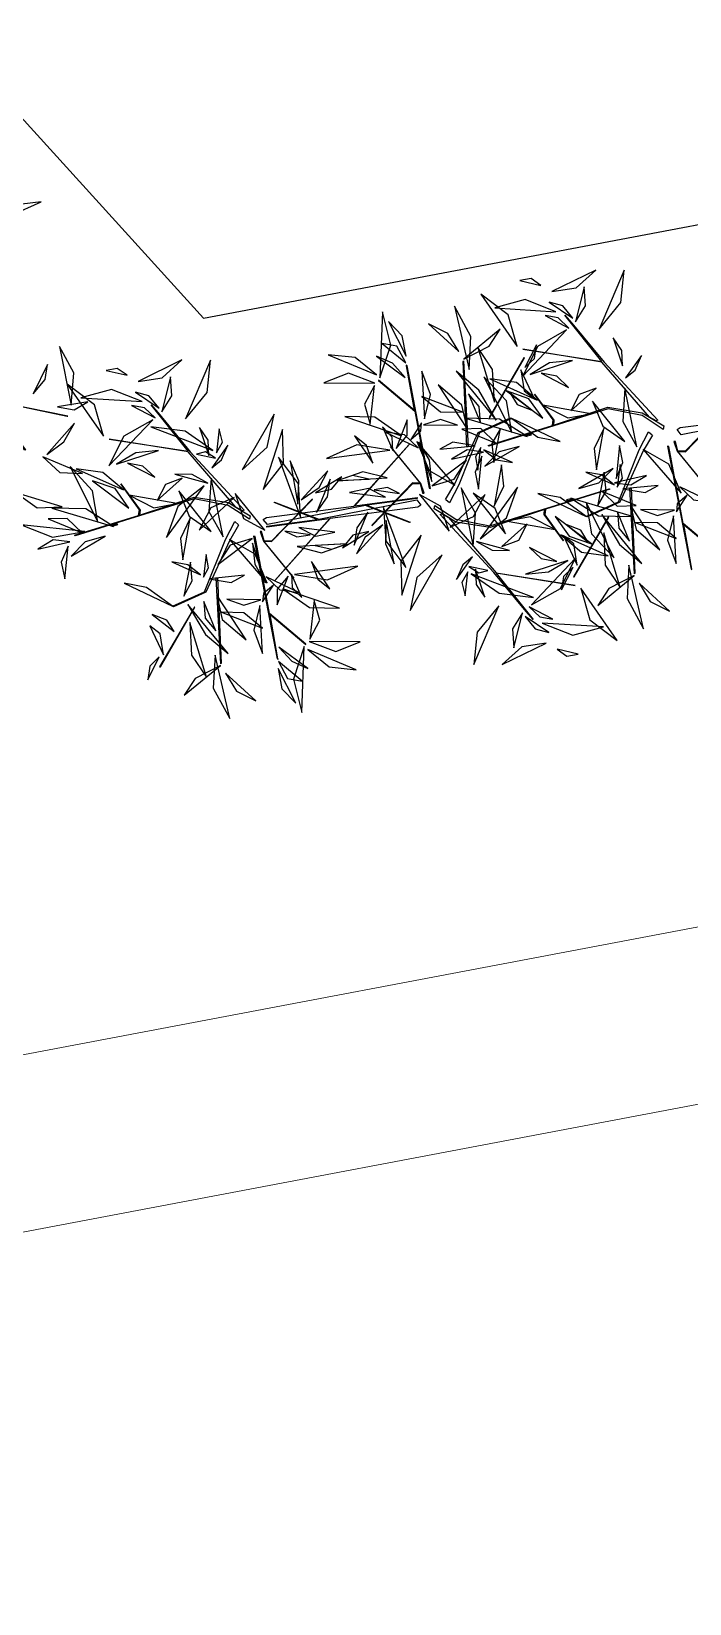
# Model space of a CAD drawing. Header units: centimetres. Extents: x 197412 to 267601, y -375791 to -305433.
# Drawn here: x 214582 to 216574, y -375791 to -371034 of the extents above; entities that cross this region are included whole.
import ezdxf

# ---------------------------------------------------------------- set-up
doc = ezdxf.new("R2010")
doc.units = ezdxf.units.CM
doc.layers.add('3-BAT C-Niveau 0', color=250, linetype='Continuous')
doc.layers.add('prlm-ZCARTOUCHE', color=7, linetype='Continuous', lineweight=13)

# ---------------------------------------------------------------- blocks, each defined once
blk = doc.blocks.new('Groupe-227-1')
at = {"linetype": 'Continuous', "flags": 128}
for points in [[(13405.21, -50023.28), (13398.84, -50019.11), (13388.55, -50017.11), (13352.45, -50028.33), (13352.25, -50028.16), (13371.7, -50022.12), (13371.98, -50020.41), (13366.29, -50012.6), (13372.14, -50020.5), (13371.99, -50022.01), (13388.51, -50016.57), (13398.91, -50018.24), (13401.13, -50019.63), (13386.69, -50002.93), (13362.75, -49999.04), (13386.69, -50002.73), (13375.49, -49988.71), (13377.6, -49991.13), (13387.33, -50002.94), (13403.61, -50020.54), (13403.1, -50020.74), (13401.13, -50019.63), (13405.43, -50022.22)], [(13352.59, -50019.72), (13352.78, -50019.73), (13363.3, -50001.64), (13363.04, -50001.67)], [(13453.69, -50000.56), (13437.15, -50019.26), (13456.05, -50016.74), (13456.03, -50016.98), (13440.8, -50019.04), (13453.87, -50024.17), (13453.71, -50024.26), (13440.37, -50019.1), (13410.7, -50024.93), (13409.43, -50023.32), (13410.41, -50022.77), (13436.86, -50019.37), (13453.5, -50000.74)], [(13344.66, -50002.79), (13344.77, -50002.56), (13346.19, -50028.54), (13345.8, -50028.52)], [(13279.98, -50050.47), (13273.62, -50046.3), (13263.33, -50044.3), (13227.23, -50055.52), (13227.03, -50055.35), (13246.48, -50049.31), (13246.75, -50047.6), (13241.07, -50039.79), (13246.92, -50047.69), (13246.77, -50049.2), (13263.29, -50043.76), (13273.69, -50045.43), (13275.91, -50046.82), (13261.47, -50030.12), (13237.53, -50026.23), (13261.46, -50029.92), (13250.27, -50015.9), (13252.38, -50018.32), (13262.1, -50030.13), (13278.39, -50047.73), (13277.88, -50047.93), (13275.91, -50046.82), (13280.21, -50049.41)], [(13408.45, -50026.98), (13409.46, -50029.93), (13418.62, -50041.1), (13418.59, -50040.92), (13409.63, -50029.97), (13411.95, -50030.07), (13424.22, -50017.41), (13424.27, -50017.15), (13411.87, -50029.89), (13409.69, -50029.83), (13408.93, -50026.97)], [(13328.47, -50027.75), (13311.93, -50046.45), (13330.82, -50043.93), (13330.81, -50044.17), (13315.58, -50046.23), (13328.65, -50051.36), (13328.49, -50051.45), (13315.15, -50046.29), (13285.48, -50052.12), (13284.21, -50050.51), (13285.18, -50049.96), (13311.64, -50046.56), (13328.28, -50027.93)], [(13332.9, -50042.6), (13331.89, -50039.64), (13322.73, -50028.48), (13322.76, -50028.65), (13331.72, -50039.61), (13329.4, -50039.5), (13317.13, -50052.16), (13317.08, -50052.43), (13329.48, -50039.68), (13331.66, -50039.74), (13332.42, -50042.61)], [(13283.23, -50054.17), (13284.23, -50057.12), (13293.4, -50068.29), (13293.36, -50068.11), (13284.41, -50057.16), (13286.72, -50057.26), (13299, -50044.6), (13299.05, -50044.34), (13286.65, -50057.08), (13284.47, -50057.02), (13283.7, -50054.16)], [(13336.14, -50046.3), (13342.51, -50050.46), (13352.8, -50052.46), (13388.9, -50041.24), (13389.1, -50041.41), (13369.65, -50047.46), (13369.37, -50049.16), (13375.06, -50056.98), (13369.21, -50049.07), (13369.36, -50047.57), (13352.84, -50053), (13342.44, -50051.33), (13340.22, -50049.95), (13354.66, -50066.65), (13378.6, -50070.53), (13354.66, -50066.84), (13365.86, -50080.86), (13363.75, -50078.44), (13354.02, -50066.64), (13337.74, -50049.03), (13338.25, -50048.84), (13340.22, -50049.95), (13335.92, -50047.36)], [(13396.69, -50066.79), (13396.58, -50067.01), (13395.16, -50041.03), (13395.55, -50041.05)], [(13287.66, -50069.01), (13304.2, -50050.32), (13285.3, -50052.83), (13285.32, -50052.59), (13300.55, -50050.53), (13287.48, -50045.41), (13287.64, -50045.32), (13300.98, -50050.47), (13330.65, -50044.64), (13331.92, -50046.25), (13330.94, -50046.8), (13304.49, -50050.21), (13287.85, -50068.84)], [(13388.76, -50049.85), (13388.57, -50049.85), (13378.05, -50067.94), (13378.31, -50067.9)], [(13271.47, -50093.98), (13271.35, -50094.2), (13269.94, -50068.22), (13270.32, -50068.24)], [(13263.53, -50077.04), (13263.35, -50077.04), (13252.82, -50095.13), (13253.09, -50095.09)]]:
    blk.add_lwpolyline(points, close=True, dxfattribs=at)
for points in [[(13327.48, -50004.02), (13329.84, -50017.5), (13319.02, -50008.37), (13319.07, -50008.51), (13330.05, -50017.81), (13334.4, -50041.07), (13334.85, -50041.2), (13327.7, -50004.03), (13327.46, -50003.91), (13327.48, -50003.98)], [(13339.39, -50044.54), (13342.13, -50039.75), (13349.28, -50024.27), (13359.07, -50019.8), (13359.42, -50019.97), (13349.67, -50024.33), (13343.37, -50040.11), (13340.56, -50045.55), (13339.44, -50044.64)], [(13401.96, -50025.04), (13399.22, -50029.83), (13392.07, -50045.31), (13382.28, -50049.78), (13381.93, -50049.61), (13391.68, -50045.24), (13397.98, -50029.46), (13400.79, -50024.02), (13401.91, -50024.94)], [(13413.87, -50065.56), (13411.51, -50052.08), (13422.33, -50061.2), (13422.28, -50061.06), (13411.3, -50051.77), (13406.95, -50028.5), (13406.5, -50028.38), (13413.65, -50065.55), (13413.89, -50065.66), (13413.87, -50065.59)], [(13276.74, -50052.23), (13274, -50057.02), (13266.85, -50072.5), (13257.06, -50076.97), (13256.71, -50076.8), (13266.45, -50072.43), (13272.76, -50056.65), (13275.56, -50051.21), (13276.69, -50052.13)], [(13288.65, -50092.75), (13286.29, -50079.27), (13297.11, -50088.39), (13297.06, -50088.25), (13286.08, -50078.96), (13281.73, -50055.69), (13281.28, -50055.57), (13288.43, -50092.74), (13288.67, -50092.85), (13288.65, -50092.78)]]:
    blk.add_lwpolyline(points, dxfattribs=at)
at = {"linetype": 'Continuous'}
for points in [[(13368.19, -49979.75, -211.21), (13365.23, -49977.68, -209.03), (13361.85, -49978.26, -206.71), (13361.85, -49978.26, -206.71), (13368.19, -49979.75, -211.21)], [(13368.19, -49979.75, -211.21), (13365.23, -49977.68, -209.03), (13361.85, -49978.26, -206.71), (13361.85, -49978.26, -206.71), (13368.19, -49979.75, -211.21)], [(13371.58, -49981.58, -212.86), (13378.85, -49980.51, -209.91), (13384.81, -49975.1, -208.14), (13384.81, -49975.1, -208.14), (13371.58, -49981.58, -212.86)], [(13371.58, -49981.58, -212.86), (13378.85, -49980.51, -209.91), (13384.81, -49975.1, -208.14), (13384.81, -49975.1, -208.14), (13371.58, -49981.58, -212.86)], [(13385.83, -49992.93, -223.66), (13392.39, -49984.91, -222.36), (13393.46, -49975.17, -219.58), (13393.46, -49975.17, -219.58), (13385.83, -49992.93, -223.66)], [(13361.07, -49998.2, -215.07), (13358.34, -49988.68, -213.8), (13350.07, -49982.43, -214.42), (13350.07, -49982.43, -214.42), (13361.07, -49998.2, -215.07)], [(13378.7, -49990.77, -232.48), (13381.76, -49985.96, -232.45), (13381.29, -49980.19, -231.83), (13381.29, -49980.19, -231.83), (13378.7, -49990.77, -232.48)], [(13346.49, -50005.15, -223.19), (13347.05, -49995.15, -225.59), (13342.03, -49985.98, -225.79), (13342.03, -49985.98, -225.79), (13346.49, -50005.15, -223.19)], [(13346.49, -50005.15, -223.19), (13347.05, -49995.15, -225.59), (13342.03, -49985.98, -225.79), (13342.03, -49985.98, -225.79), (13346.49, -50005.15, -223.19)], [(13372.75, -49987.68, -228.35), (13363.45, -49984, -229.1), (13354.23, -49986.53, -232.12), (13354.23, -49986.53, -232.12), (13372.75, -49987.68, -228.35)], [(13377.88, -49989.67, -232.75), (13374.82, -49985.93, -233.5), (13370.77, -49984.83, -235.42), (13370.77, -49984.83, -235.42), (13377.88, -49989.67, -232.75)], [(13319.51, -50007.73, -186.41), (13322.82, -49997.86, -187.61), (13320.25, -49987.76, -186.97), (13320.25, -49987.76, -186.97), (13319.51, -50007.73, -186.41)], [(13327.42, -50001.12, -174.84), (13326.28, -49995, -175.45), (13322.11, -49990.68, -176.76), (13322.11, -49990.68, -176.76), (13327.42, -50001.12, -174.84)], [(13343.38, -49999.72, -215.73), (13340.03, -49994.24, -216.78), (13334.2, -49991.31, -215.22), (13334.2, -49991.31, -215.22), (13343.38, -49999.72, -215.73)], [(13343.38, -49999.72, -215.73), (13340.03, -49994.24, -216.78), (13334.2, -49991.31, -215.22), (13334.2, -49991.31, -215.22), (13343.38, -49999.72, -215.73)], [(13376.67, -49992.63, -229.3), (13373.48, -49989.54, -228.25), (13369.54, -49988.85, -226.49), (13369.54, -49988.85, -226.49), (13376.67, -49992.63, -229.3)], [(13344.86, -50002.06, -214.21), (13352.53, -49998.1, -211.43), (13355.92, -49993.02, -206.15), (13355.92, -49993.02, -206.15), (13344.86, -50002.06, -214.21)], [(13375.95, -49993.17, -228.97), (13367.23, -49998.17, -227.8), (13362.71, -50007.18, -227.09), (13362.71, -50007.18, -227.09), (13375.95, -49993.17, -228.97)], [(13392.94, -50004.03, -172.05), (13392.72, -49999.4, -171.7), (13390.11, -49995.56, -172.02), (13390.11, -49995.56, -172.02), (13392.94, -50004.03, -172.05)], [(13392.94, -50004.03, -172.05), (13392.72, -49999.4, -171.7), (13390.11, -49995.56, -172.02), (13390.11, -49995.56, -172.02), (13392.94, -50004.03, -172.05)], [(13318.42, -50006.83, -186.4), (13312.04, -50001.58, -186.75), (13303.83, -50000.74, -187), (13303.83, -50000.74, -187), (13318.42, -50006.83, -186.4)], [(13327.18, -50007.6, -186.97), (13323.33, -50003.3, -187.38), (13318.44, -50001.13, -185.5), (13318.44, -50001.13, -185.5), (13327.18, -50007.6, -186.97)], [(13327.3, -50003.19, -174.58), (13324.65, -49998.1, -172.2), (13320.15, -49997.29, -168.43), (13320.15, -49997.29, -168.43), (13327.3, -50003.19, -174.58)], [(13354.13, -50015.01, -221.24), (13353.62, -50005.2, -218.96), (13349.12, -49998.48, -214.31), (13349.12, -49998.48, -214.31), (13354.13, -50015.01, -221.24)], [(13363.4, -50004.61, -211.6), (13366.29, -50001.8, -211.07), (13366.87, -49997.7, -211.1), (13366.87, -49997.7, -211.1), (13363.4, -50004.61, -211.6)], [(13393.83, -50007.73, -171.59), (13396.73, -50005.34, -169.03), (13398.69, -50000.89, -167.96), (13398.69, -50000.89, -167.96), (13393.83, -50007.73, -171.59)], [(13242.96, -50006.94, -211.21), (13240.01, -50004.87, -209.03), (13236.63, -50005.45, -206.71), (13236.63, -50005.45, -206.71), (13242.96, -50006.94, -211.21)], [(13242.96, -50006.94, -211.21), (13240.01, -50004.87, -209.03), (13236.63, -50005.45, -206.71), (13236.63, -50005.45, -206.71), (13242.96, -50006.94, -211.21)], [(13246.36, -50008.77, -212.86), (13253.63, -50007.7, -209.91), (13259.59, -50002.29, -208.14), (13259.59, -50002.29, -208.14), (13246.36, -50008.77, -212.86)], [(13246.36, -50008.77, -212.86), (13253.63, -50007.7, -209.91), (13259.59, -50002.29, -208.14), (13259.59, -50002.29, -208.14), (13246.36, -50008.77, -212.86)], [(13260.61, -50020.12, -223.66), (13267.17, -50012.1, -222.36), (13268.23, -50002.36, -219.58), (13268.23, -50002.36, -219.58), (13260.61, -50020.12, -223.66)], [(13318.01, -50009.28, -182.25), (13309.94, -50006.31, -178.08), (13302.56, -50009.22, -173.29), (13302.56, -50009.22, -173.29), (13318.01, -50009.28, -182.25)], [(13333, -50020.14, -200.41), (13334.78, -50012.75, -200.32), (13332.15, -50005.68, -200.54), (13332.15, -50005.68, -200.54), (13333, -50020.14, -200.41)], [(13354.72, -50020.53, -210.1), (13349.39, -50011.44, -209.96), (13342.59, -50005.66, -205.95), (13342.59, -50005.66, -205.95), (13354.72, -50020.53, -210.1)], [(13362.16, -50005.25, -202.5), (13363.19, -50011.64, -200.11), (13366.24, -50014.07, -195.35), (13366.24, -50014.07, -195.35), (13362.16, -50005.25, -202.5)], [(13377.74, -50002.45, -196.26), (13370.87, -50003.17, -195.05), (13365.02, -50006.65, -196.39), (13365.02, -50006.65, -196.39), (13377.74, -50002.45, -196.26)], [(13376.62, -50010.58, -195.33), (13373.01, -50007.2, -195.1), (13368.29, -50006.32, -194.26), (13368.29, -50006.32, -194.26), (13376.62, -50010.58, -195.33)], [(13235.85, -50025.39, -215.07), (13233.12, -50015.87, -213.8), (13224.85, -50009.62, -214.42), (13224.85, -50009.62, -214.42), (13235.85, -50025.39, -215.07)], [(13253.47, -50017.96, -232.48), (13256.54, -50013.15, -232.45), (13256.07, -50007.38, -231.83), (13256.07, -50007.38, -231.83), (13253.47, -50017.96, -232.48)], [(13317.85, -50009.98, -181.99), (13314.85, -50015.71, -181.12), (13316.58, -50021.71, -179.03), (13316.58, -50021.71, -179.03), (13317.85, -50009.98, -181.99)], [(13345.99, -50023.32, -233.25), (13344.32, -50015.95, -238.65), (13337.1, -50009.83, -241.93), (13337.1, -50009.83, -241.93), (13345.99, -50023.32, -233.25)], [(13359.39, -50024.19, -194.97), (13357.77, -50014.69, -192.57), (13350.97, -50007.38, -191.31), (13350.97, -50007.38, -191.31), (13359.39, -50024.19, -194.97)], [(13367.08, -50014.41, -201.48), (13360.82, -50009.11, -202.35), (13352.78, -50008.04, -201.76), (13352.78, -50008.04, -201.76), (13367.08, -50014.41, -201.48)], [(13384.91, -50010.82, -184.69), (13379.85, -50012.74, -183.17), (13377.29, -50017.66, -181.63), (13377.29, -50017.66, -181.63), (13384.91, -50010.82, -184.69)], [(13393.64, -50010.86, -176.08), (13392.97, -50020.94, -174.79), (13397.23, -50028.58, -170.69), (13397.23, -50028.58, -170.69), (13393.64, -50010.86, -176.08)], [(13247.53, -50014.87, -228.35), (13238.23, -50011.19, -229.1), (13229.01, -50013.72, -232.12), (13229.01, -50013.72, -232.12), (13247.53, -50014.87, -228.35)], [(13252.66, -50016.86, -232.75), (13249.6, -50013.12, -233.5), (13245.54, -50012.02, -235.42), (13245.54, -50012.02, -235.42), (13252.66, -50016.86, -232.75)], [(13332.16, -50013.32, -189.87), (13337.82, -50018.01, -186.93), (13344.59, -50018.13, -183.27), (13344.59, -50018.13, -183.27), (13332.16, -50013.32, -189.87)], [(13349.92, -50021.36, -207.72), (13349.54, -50016.4, -206.62), (13346.34, -50012.5, -205.86), (13346.34, -50012.5, -205.86), (13349.92, -50021.36, -207.72)], [(13368.77, -50019.93, -207.16), (13364.59, -50014.01, -205.48), (13357.77, -50011.66, -203.83), (13357.77, -50011.66, -203.83), (13368.77, -50019.93, -207.16)], [(13368.77, -50019.93, -207.16), (13364.59, -50014.01, -205.48), (13357.77, -50011.66, -203.83), (13357.77, -50011.66, -203.83), (13368.77, -50019.93, -207.16)], [(13358.93, -50012.29, -218.46), (13361.08, -50015.75, -216.39), (13365.52, -50017.48, -215.43), (13365.52, -50017.48, -215.43), (13358.93, -50012.29, -218.46)], [(13383.81, -50014.72, -205.3), (13386.96, -50022.36, -204.92), (13393.67, -50026.96, -203.9), (13393.67, -50026.96, -203.9), (13383.81, -50014.72, -205.3)], [(13250.73, -50020.36, -228.97), (13242.01, -50025.36, -227.8), (13237.49, -50034.37, -227.09), (13237.49, -50034.37, -227.09), (13250.73, -50020.36, -228.97)], [(13251.45, -50019.82, -229.3), (13248.26, -50016.73, -228.25), (13244.32, -50016.04, -226.49), (13244.32, -50016.04, -226.49), (13251.45, -50019.82, -229.3)], [(13277.82, -50035.57, -220.09), (13285.41, -50028.7, -220.53), (13287.52, -50018.69, -219.34), (13287.52, -50018.69, -219.34), (13277.82, -50035.57, -220.09)], [(13326.02, -50025.2, -207.25), (13317.96, -50019.58, -205.29), (13308.89, -50019.41, -201.98), (13308.89, -50019.41, -201.98), (13326.02, -50025.2, -207.25)], [(13324.43, -50029.05, -215.21), (13327.7, -50025.1, -213.09), (13327.7, -50020.37, -210.46), (13327.7, -50020.37, -210.46), (13324.43, -50029.05, -215.21)], [(13342.99, -50022.06, -229.03), (13337.79, -50020.27, -227.48), (13332.65, -50021.88, -225.66), (13332.65, -50021.88, -225.66), (13342.99, -50022.06, -229.03)], [(13364.11, -50025.44, -206.43), (13355.7, -50020.17, -204.4), (13345.45, -50019.9, -204.36), (13345.45, -50019.9, -204.36), (13364.11, -50025.44, -206.43)], [(13364.11, -50025.44, -206.43), (13355.7, -50020.17, -204.4), (13345.45, -50019.9, -204.36), (13345.45, -50019.9, -204.36), (13364.11, -50025.44, -206.43)], [(13359.42, -50019.97, -197.23), (13367.29, -50025.64, -194.28), (13374.03, -50026.91, -188.42), (13374.03, -50026.91, -188.42), (13359.42, -50019.97, -197.23)], [(13368.83, -50015.98, -188.89), (13376.33, -50019.84, -185.79), (13383.29, -50018.54, -181.22), (13383.29, -50018.54, -181.22), (13368.83, -50015.98, -188.89)], [(13268.97, -50029.73, -212.64), (13260.51, -50023.88, -211.07), (13250.18, -50022.57, -212.06), (13250.18, -50022.57, -212.06), (13268.97, -50029.73, -212.64)], [(13268.97, -50029.73, -212.64), (13260.51, -50023.88, -211.07), (13250.18, -50022.57, -212.06), (13250.18, -50022.57, -212.06), (13268.97, -50029.73, -212.64)], [(13267.72, -50031.22, -172.05), (13267.5, -50026.59, -171.7), (13264.88, -50022.75, -172.02), (13264.88, -50022.75, -172.02), (13267.72, -50031.22, -172.05)], [(13267.72, -50031.22, -172.05), (13267.5, -50026.59, -171.7), (13264.88, -50022.75, -172.02), (13264.88, -50022.75, -172.02), (13267.72, -50031.22, -172.05)], [(13270.03, -50030.38, -213.12), (13271.87, -50027.14, -210.71), (13270.83, -50023.09, -208.62), (13270.83, -50023.09, -208.62), (13270.03, -50030.38, -213.12)], [(13270.03, -50030.38, -213.12), (13271.87, -50027.14, -210.71), (13270.83, -50023.09, -208.62), (13270.83, -50023.09, -208.62), (13270.03, -50030.38, -213.12)], [(13284.12, -50041.51, -220.85), (13290.27, -50033.58, -221.31), (13289.99, -50023.33, -222.56), (13289.99, -50023.33, -222.56), (13284.12, -50041.51, -220.85)], [(13317.34, -50033.48, -210.84), (13315.39, -50028.14, -209.98), (13311.84, -50025.26, -207.2), (13311.84, -50025.26, -207.2), (13317.34, -50033.48, -210.84)], [(13323.44, -50029.7, -179.83), (13323.19, -50025.65, -178.67), (13320.23, -50022.56, -177.99), (13320.23, -50022.56, -177.99), (13323.44, -50029.7, -179.83)], [(13331.04, -50028.86, -207.06), (13326.92, -50024.98, -208.24), (13321.22, -50024.12, -209.24), (13321.22, -50024.12, -209.24), (13331.04, -50028.86, -207.06)], [(13328.84, -50026.37, -177.75), (13331.87, -50023.78, -175.38), (13332.13, -50021.3, -172.12), (13332.13, -50021.3, -172.12), (13328.84, -50026.37, -177.75)], [(13354.56, -50027.44, -194.21), (13350.03, -50023.07, -192.81), (13344.28, -50023.21, -190.06), (13344.28, -50023.21, -190.06), (13354.56, -50027.44, -194.21)], [(13354.56, -50027.44, -194.21), (13350.03, -50023.07, -192.81), (13344.28, -50023.21, -190.06), (13344.28, -50023.21, -190.06), (13354.56, -50027.44, -194.21)], [(13355.97, -50023.05, -199.77), (13353.41, -50027.61, -197.57), (13353.99, -50033.32, -196.35), (13353.99, -50033.32, -196.35), (13355.97, -50023.05, -199.77)], [(13365.35, -50024.93, -203.84), (13365.25, -50024.7, -203.87), (13363.57, -50025.15, -202.04), (13363.67, -50025.37, -202.02), (13365.35, -50024.93, -203.84)], [(13387.25, -50023, -185.42), (13384.39, -50029.1, -185.31), (13385.03, -50035.57, -184.01), (13385.03, -50035.57, -184.01), (13387.25, -50023, -185.42)], [(13252.51, -50029.64, -196.26), (13245.65, -50030.36, -195.05), (13239.79, -50033.84, -196.39), (13239.79, -50033.84, -196.39), (13252.51, -50029.64, -196.26)], [(13269.69, -50032.04, -212.09), (13266.69, -50030.11, -209.87), (13264.01, -50030.75, -207.1), (13264.01, -50030.75, -207.1), (13269.69, -50032.04, -212.09)], [(13269.69, -50032.04, -212.09), (13266.69, -50030.11, -209.87), (13264.01, -50030.75, -207.1), (13264.01, -50030.75, -207.1), (13269.69, -50032.04, -212.09)], [(13268.6, -50034.92, -171.59), (13271.51, -50032.53, -169.03), (13273.47, -50028.08, -167.96), (13273.47, -50028.08, -167.96), (13268.6, -50034.92, -171.59)], [(13322.45, -50029.61, -179.52), (13312.47, -50027.95, -178.73), (13303.29, -50032.06, -177.91), (13303.29, -50032.06, -177.91), (13322.45, -50029.61, -179.52)], [(13330.71, -50026.95, -178.9), (13334.42, -50035.72, -176.01), (13342.14, -50040.2, -172.29), (13342.14, -50040.2, -172.29), (13330.71, -50026.95, -178.9)], [(13330.71, -50026.95, -178.9), (13334.42, -50035.72, -176.01), (13342.14, -50040.2, -172.29), (13342.14, -50040.2, -172.29), (13330.71, -50026.95, -178.9)], [(13335.23, -50039.07, -200.44), (13334.52, -50032.65, -199.26), (13331.28, -50027.04, -200.49), (13331.28, -50027.04, -200.49), (13335.23, -50039.07, -200.44)], [(13348.34, -50028.28, -198.87), (13341.61, -50027.18, -195.41), (13337.6, -50029.32, -190.33), (13337.6, -50029.32, -190.33), (13348.34, -50028.28, -198.87)], [(13350.86, -50030.15, -183.73), (13345.86, -50029.51, -181.29), (13341.18, -50032.33, -179.52), (13341.18, -50032.33, -179.52), (13350.86, -50030.15, -183.73)], [(13350.05, -50028.75, -202.35), (13348.47, -50031.57, -200.21), (13349.18, -50035.61, -199.09), (13349.18, -50035.61, -199.09), (13350.05, -50028.75, -202.35)], [(13350.96, -50029.45, -202.12), (13354.79, -50032.49, -201.54), (13359.58, -50033.35, -202.14), (13359.58, -50033.35, -202.14), (13350.96, -50029.45, -202.12)], [(13361.6, -50028.43, -199.98), (13355.56, -50030.09, -200.36), (13351.25, -50034.47, -199.46), (13351.25, -50034.47, -199.46), (13361.6, -50028.43, -199.98)], [(13390.98, -50038.18, -183.47), (13393.06, -50033.34, -183.7), (13392.04, -50028.22, -184.07), (13392.04, -50028.22, -184.07), (13390.98, -50038.18, -183.47)], [(13390.98, -50038.18, -183.47), (13393.06, -50033.34, -183.7), (13392.04, -50028.22, -184.07), (13392.04, -50028.22, -184.07), (13390.98, -50038.18, -183.47)], [(13410.64, -50042.63, -178.9), (13406.93, -50033.86, -176.01), (13399.21, -50029.38, -172.29), (13399.21, -50029.38, -172.29), (13410.64, -50042.63, -178.9)], [(13410.64, -50042.63, -178.9), (13406.93, -50033.86, -176.01), (13399.21, -50029.38, -172.29), (13399.21, -50029.38, -172.29), (13410.64, -50042.63, -178.9)], [(13234.17, -50051.38, -194.97), (13232.55, -50041.88, -192.57), (13225.75, -50034.57, -191.31), (13225.75, -50034.57, -191.31), (13234.17, -50051.38, -194.97)], [(13251.39, -50037.77, -195.33), (13247.79, -50034.39, -195.1), (13243.06, -50033.51, -194.26), (13243.06, -50033.51, -194.26), (13251.39, -50037.77, -195.33)], [(13295.49, -50049.86, -225.36), (13294.86, -50039.74, -224.7), (13288.78, -50031.7, -224), (13288.78, -50031.7, -224), (13295.49, -50049.86, -225.36)], [(13294.7, -50045.87, -183.78), (13294.99, -50038.83, -183.14), (13292.34, -50032.78, -184.94), (13292.34, -50032.78, -184.94), (13294.7, -50045.87, -183.78)], [(13335.3, -50040.42, -200.73), (13342, -50038.4, -197.34), (13345.7, -50032.62, -193.77), (13345.7, -50032.62, -193.77), (13335.3, -50040.42, -200.73)], [(13335.3, -50040.42, -200.73), (13342, -50038.4, -197.34), (13345.7, -50032.62, -193.77), (13345.7, -50032.62, -193.77), (13335.3, -50040.42, -200.73)], [(13350.37, -50031.4, -183.47), (13348.29, -50036.24, -183.7), (13349.31, -50041.36, -184.07), (13349.31, -50041.36, -184.07), (13350.37, -50031.4, -183.47)], [(13350.37, -50031.4, -183.47), (13348.29, -50036.24, -183.7), (13349.31, -50041.36, -184.07), (13349.31, -50041.36, -184.07), (13350.37, -50031.4, -183.47)], [(13354.1, -50046.57, -185.42), (13356.96, -50040.47, -185.31), (13356.32, -50034, -184.01), (13356.32, -50034, -184.01), (13354.1, -50046.57, -185.42)], [(13391.3, -50040.82, -202.35), (13392.88, -50038.01, -200.21), (13392.17, -50033.96, -199.09), (13392.17, -50033.96, -199.09), (13391.3, -50040.82, -202.35)], [(13241.86, -50041.6, -201.48), (13235.6, -50036.3, -202.35), (13227.56, -50035.23, -201.76), (13227.56, -50035.23, -201.76), (13241.86, -50041.6, -201.48)], [(13243.54, -50047.12, -207.16), (13239.37, -50041.2, -205.48), (13232.55, -50038.85, -203.83), (13232.55, -50038.85, -203.83), (13243.54, -50047.12, -207.16)], [(13243.54, -50047.12, -207.16), (13239.37, -50041.2, -205.48), (13232.55, -50038.85, -203.83), (13232.55, -50038.85, -203.83), (13243.54, -50047.12, -207.16)], [(13259.69, -50038.01, -184.69), (13254.63, -50039.93, -183.17), (13252.06, -50044.85, -181.63), (13252.06, -50044.85, -181.63), (13259.69, -50038.01, -184.69)], [(13267.39, -50039.57, -204.62), (13262.7, -50036.94, -205.07), (13257.39, -50036.87, -204.23), (13257.39, -50036.87, -204.23), (13267.39, -50039.57, -204.62)], [(13268.42, -50038.05, -176.08), (13267.75, -50048.13, -174.79), (13272.01, -50055.77, -170.69), (13272.01, -50055.77, -170.69), (13268.42, -50038.05, -176.08)], [(13295.71, -50044.6, -176.88), (13301.13, -50040.87, -176.9), (13303.69, -50035.82, -174.04), (13303.69, -50035.82, -174.04), (13295.71, -50044.6, -176.88)], [(13300.02, -50042.52, -161.32), (13304.84, -50041.43, -161.24), (13307.96, -50037.62, -160.95), (13307.96, -50037.62, -160.95), (13300.02, -50042.52, -161.32)], [(13300.27, -50048.44, -228.81), (13303.59, -50043.71, -229.15), (13304.4, -50038.39, -227.32), (13304.4, -50038.39, -227.32), (13300.27, -50048.44, -228.81)], [(13321.67, -50037.99, -247.3), (13314.31, -50036.16, -244.69), (13306.55, -50038.81, -243.35), (13306.55, -50038.81, -243.35), (13321.67, -50037.99, -247.3)], [(13321.67, -50037.99, -247.3), (13314.31, -50036.16, -244.69), (13306.55, -50038.81, -243.35), (13306.55, -50038.81, -243.35), (13321.67, -50037.99, -247.3)], [(13316.27, -50038.37, -223.21), (13311.17, -50037.27, -222.61), (13306.74, -50038.8, -220.88), (13306.74, -50038.8, -220.88), (13316.27, -50038.37, -223.21)], [(13316.27, -50038.37, -223.21), (13311.17, -50037.27, -222.61), (13306.74, -50038.8, -220.88), (13306.74, -50038.8, -220.88), (13316.27, -50038.37, -223.21)], [(13379.75, -50041.15, -199.98), (13385.79, -50039.48, -200.36), (13390.1, -50035.1, -199.46), (13390.1, -50035.1, -199.46), (13379.75, -50041.15, -199.98)], [(13390.39, -50040.12, -202.12), (13386.56, -50037.08, -201.54), (13381.77, -50036.22, -202.14), (13381.77, -50036.22, -202.14), (13390.39, -50040.12, -202.12)], [(13385.38, -50046.53, -199.77), (13387.94, -50041.96, -197.57), (13387.36, -50036.25, -196.35), (13387.36, -50036.25, -196.35), (13385.38, -50046.53, -199.77)], [(13390.49, -50039.43, -183.73), (13395.48, -50040.07, -181.29), (13400.17, -50037.24, -179.52), (13400.17, -50037.24, -179.52), (13390.49, -50039.43, -183.73)], [(13243.61, -50043.17, -188.89), (13251.11, -50047.03, -185.79), (13258.07, -50045.73, -181.22), (13258.07, -50045.73, -181.22), (13243.61, -50043.17, -188.89)], [(13266.29, -50040.37, -204.31), (13258.3, -50046.67, -204.16), (13254.95, -50056, -202.67), (13254.95, -50056, -202.67), (13266.29, -50040.37, -204.31)], [(13258.59, -50041.91, -205.3), (13261.73, -50049.55, -204.92), (13268.45, -50054.15, -203.9), (13268.45, -50054.15, -203.9), (13258.59, -50041.91, -205.3)], [(13275.42, -50043.88, -217.22), (13268.34, -50047.07, -219.34), (13264.81, -50053.78, -221.55), (13264.81, -50053.78, -221.55), (13275.42, -50043.88, -217.22)], [(13275.67, -50042.66, -210.57), (13278.25, -50050.23, -206.9), (13284.63, -50053.82, -202.54), (13284.63, -50053.82, -202.54), (13275.67, -50042.66, -210.57)], [(13321.18, -50043.81, -186.16), (13316.04, -50041.17, -185.75), (13310.31, -50042.38, -185.13), (13310.31, -50042.38, -185.13), (13321.18, -50043.81, -186.16)], [(13325.39, -50042.68, -197.01), (13321.8, -50040.91, -196.39), (13317.73, -50041.61, -196.61), (13317.73, -50041.61, -196.61), (13325.39, -50042.68, -197.01)], [(13340.46, -50054.11, -210.57), (13337.87, -50046.54, -206.9), (13331.5, -50042.95, -202.54), (13331.5, -50042.95, -202.54), (13340.46, -50054.11, -210.57)], [(13340.71, -50052.88, -217.22), (13347.79, -50049.7, -219.34), (13351.32, -50042.98, -221.55), (13351.32, -50042.98, -221.55), (13340.71, -50052.88, -217.22)], [(13347.71, -50058.71, -176.08), (13348.38, -50048.63, -174.79), (13344.12, -50041, -170.69), (13344.12, -50041, -170.69), (13347.71, -50058.71, -176.08)], [(13357.54, -50054.85, -205.3), (13354.39, -50047.21, -204.92), (13347.68, -50042.62, -203.9), (13347.68, -50042.62, -203.9), (13357.54, -50054.85, -205.3)], [(13349.83, -50056.39, -204.31), (13357.82, -50050.1, -204.16), (13361.18, -50040.76, -202.67), (13361.18, -50040.76, -202.67), (13349.83, -50056.39, -204.31)], [(13381.93, -50049.61, -197.23), (13374.06, -50043.94, -194.28), (13367.32, -50042.67, -188.42), (13367.32, -50042.67, -188.42), (13381.93, -50049.61, -197.23)], [(13376, -50044.64, -203.84), (13376.1, -50044.87, -203.87), (13377.78, -50044.42, -202.04), (13377.68, -50044.21, -202.02), (13376, -50044.64, -203.84)], [(13377.24, -50044.13, -206.43), (13385.65, -50049.41, -204.4), (13395.9, -50049.67, -204.36), (13395.9, -50049.67, -204.36), (13377.24, -50044.13, -206.43)], [(13377.24, -50044.13, -206.43), (13385.65, -50049.41, -204.4), (13395.9, -50049.67, -204.36), (13395.9, -50049.67, -204.36), (13377.24, -50044.13, -206.43)], [(13386.79, -50042.13, -194.21), (13391.32, -50046.5, -192.81), (13397.07, -50046.36, -190.06), (13397.07, -50046.36, -190.06), (13386.79, -50042.13, -194.21)], [(13386.79, -50042.13, -194.21), (13391.32, -50046.5, -192.81), (13397.07, -50046.36, -190.06), (13397.07, -50046.36, -190.06), (13386.79, -50042.13, -194.21)], [(13393.01, -50041.29, -198.87), (13399.74, -50042.39, -195.41), (13403.75, -50040.25, -190.33), (13403.75, -50040.25, -190.33), (13393.01, -50041.29, -198.87)], [(13412.51, -50043.21, -177.75), (13409.48, -50045.79, -175.38), (13409.22, -50048.28, -172.12), (13409.22, -50048.28, -172.12), (13412.51, -50043.21, -177.75)], [(13410.31, -50040.71, -207.06), (13414.43, -50044.6, -208.24), (13420.13, -50045.46, -209.24), (13420.13, -50045.46, -209.24), (13410.31, -50040.71, -207.06)], [(13238.88, -50052.63, -206.43), (13230.48, -50047.36, -204.4), (13220.22, -50047.09, -204.36), (13220.22, -50047.09, -204.36), (13238.88, -50052.63, -206.43)], [(13238.88, -50052.63, -206.43), (13230.48, -50047.36, -204.4), (13220.22, -50047.09, -204.36), (13220.22, -50047.09, -204.36), (13238.88, -50052.63, -206.43)], [(13315.86, -50048.32, -228.81), (13312.54, -50053.05, -229.15), (13311.73, -50058.37, -227.32), (13311.73, -50058.37, -227.32), (13315.86, -50048.32, -228.81)], [(13320.63, -50046.91, -225.36), (13321.26, -50057.03, -224.7), (13327.35, -50065.06, -224), (13327.35, -50065.06, -224), (13320.63, -50046.91, -225.36)], [(13381.96, -50045.39, -194.97), (13383.58, -50054.89, -192.57), (13390.38, -50062.19, -191.31), (13390.38, -50062.19, -191.31), (13381.96, -50045.39, -194.97)], [(13386.63, -50049.05, -210.1), (13391.96, -50058.13, -209.96), (13398.76, -50063.91, -205.95), (13398.76, -50063.91, -205.95), (13386.63, -50049.05, -210.1)], [(13391.43, -50048.21, -207.72), (13391.81, -50053.18, -206.62), (13395.01, -50057.08, -205.86), (13395.01, -50057.08, -205.86), (13391.43, -50048.21, -207.72)], [(13395.36, -50046.25, -233.25), (13397.03, -50053.63, -238.65), (13404.25, -50059.74, -241.93), (13404.25, -50059.74, -241.93), (13395.36, -50046.25, -233.25)], [(13398.36, -50047.52, -229.03), (13403.56, -50049.31, -227.48), (13408.7, -50047.69, -225.66), (13408.7, -50047.69, -225.66), (13398.36, -50047.52, -229.03)], [(13229.34, -50054.63, -194.21), (13224.81, -50050.26, -192.81), (13219.05, -50050.4, -190.06), (13219.05, -50050.4, -190.06), (13229.34, -50054.63, -194.21)], [(13229.34, -50054.63, -194.21), (13224.81, -50050.26, -192.81), (13219.05, -50050.4, -190.06), (13219.05, -50050.4, -190.06), (13229.34, -50054.63, -194.21)], [(13240.13, -50052.12, -203.84), (13240.02, -50051.89, -203.87), (13238.35, -50052.34, -202.04), (13238.44, -50052.56, -202.02), (13240.13, -50052.12, -203.84)], [(13262.03, -50050.19, -185.42), (13259.17, -50056.29, -185.31), (13259.81, -50062.76, -184.01), (13259.81, -50062.76, -184.01), (13262.03, -50050.19, -185.42)], [(13294.95, -50052.95, -186.16), (13300.08, -50055.6, -185.75), (13305.82, -50054.38, -185.13), (13305.82, -50054.38, -185.13), (13294.95, -50052.95, -186.16)], [(13320.41, -50052.17, -176.88), (13315, -50055.9, -176.9), (13312.44, -50060.94, -174.04), (13312.44, -50060.94, -174.04), (13320.41, -50052.17, -176.88)], [(13321.42, -50050.89, -183.78), (13321.14, -50057.93, -183.14), (13323.79, -50063.99, -184.94), (13323.79, -50063.99, -184.94), (13321.42, -50050.89, -183.78)], [(13356.43, -50058.75, -184.69), (13361.5, -50056.84, -183.17), (13364.06, -50051.92, -181.63), (13364.06, -50051.92, -181.63), (13356.43, -50058.75, -184.69)], [(13372.52, -50053.6, -188.89), (13365.02, -50049.73, -185.79), (13358.06, -50051.03, -181.22), (13358.06, -50051.03, -181.22), (13372.52, -50053.6, -188.89)], [(13372.58, -50049.64, -207.16), (13376.76, -50055.56, -205.48), (13383.58, -50057.91, -203.83), (13383.58, -50057.91, -203.83), (13372.58, -50049.64, -207.16)], [(13372.58, -50049.64, -207.16), (13376.76, -50055.56, -205.48), (13383.58, -50057.91, -203.83), (13383.58, -50057.91, -203.83), (13372.58, -50049.64, -207.16)], [(13382.42, -50057.28, -218.46), (13380.27, -50053.82, -216.39), (13375.83, -50052.09, -215.43), (13375.83, -50052.09, -215.43), (13382.42, -50057.28, -218.46)], [(13409.19, -50056.26, -189.87), (13403.53, -50051.56, -186.93), (13396.76, -50051.45, -183.27), (13396.76, -50051.45, -183.27), (13409.19, -50056.26, -189.87)], [(13408.35, -50049.44, -200.41), (13406.57, -50056.83, -200.32), (13409.2, -50063.9, -200.54), (13409.2, -50063.9, -200.54), (13408.35, -50049.44, -200.41)], [(13225.64, -50057.34, -183.73), (13220.64, -50056.7, -181.29), (13215.96, -50059.52, -179.52), (13215.96, -50059.52, -179.52), (13225.64, -50057.34, -183.73)], [(13225.15, -50058.59, -183.47), (13223.07, -50063.43, -183.7), (13224.09, -50068.55, -184.07), (13224.09, -50068.55, -184.07), (13225.15, -50058.59, -183.47)], [(13225.15, -50058.59, -183.47), (13223.07, -50063.43, -183.7), (13224.09, -50068.55, -184.07), (13224.09, -50068.55, -184.07), (13225.15, -50058.59, -183.47)], [(13236.37, -50055.62, -199.98), (13230.34, -50057.28, -200.36), (13226.03, -50061.66, -199.46), (13226.03, -50061.66, -199.46), (13236.37, -50055.62, -199.98)], [(13280.83, -50056.34, -200.73), (13274.13, -50058.36, -197.34), (13270.43, -50064.14, -193.77), (13270.43, -50064.14, -193.77), (13280.83, -50056.34, -200.73)], [(13280.83, -50056.34, -200.73), (13274.13, -50058.36, -197.34), (13270.43, -50064.14, -193.77), (13270.43, -50064.14, -193.77), (13280.83, -50056.34, -200.73)], [(13285.42, -50069.82, -178.9), (13281.71, -50061.05, -176.01), (13273.99, -50056.57, -172.29), (13273.99, -50056.57, -172.29), (13285.42, -50069.82, -178.9)], [(13285.42, -50069.82, -178.9), (13281.71, -50061.05, -176.01), (13273.99, -50056.57, -172.29), (13273.99, -50056.57, -172.29), (13285.42, -50069.82, -178.9)], [(13280.9, -50057.7, -200.44), (13281.6, -50064.11, -199.26), (13284.85, -50069.72, -200.49), (13284.85, -50069.72, -200.49), (13280.9, -50057.7, -200.44)], [(13290.74, -50054.08, -197.01), (13294.33, -50055.85, -196.39), (13298.4, -50055.15, -196.61), (13298.4, -50055.15, -196.61), (13290.74, -50054.08, -197.01)], [(13294.46, -50058.77, -247.3), (13301.82, -50060.6, -244.69), (13309.58, -50057.95, -243.35), (13309.58, -50057.95, -243.35), (13294.46, -50058.77, -247.3)], [(13294.46, -50058.77, -247.3), (13301.82, -50060.6, -244.69), (13309.58, -50057.95, -243.35), (13309.58, -50057.95, -243.35), (13294.46, -50058.77, -247.3)], [(13299.86, -50058.4, -223.21), (13304.96, -50059.49, -222.61), (13309.39, -50057.96, -220.88), (13309.39, -50057.96, -220.88), (13299.86, -50058.4, -223.21)], [(13299.86, -50058.4, -223.21), (13304.96, -50059.49, -222.61), (13309.39, -50057.96, -220.88), (13309.39, -50057.96, -220.88), (13299.86, -50058.4, -223.21)], [(13316.11, -50054.24, -161.32), (13311.29, -50055.33, -161.24), (13308.17, -50059.15, -160.95), (13308.17, -50059.15, -160.95), (13316.11, -50054.24, -161.32)], [(13332.01, -50055.26, -220.85), (13325.86, -50063.18, -221.31), (13326.14, -50073.44, -222.56), (13326.14, -50073.44, -222.56), (13332.01, -50055.26, -220.85)], [(13348.74, -50057.2, -204.62), (13353.43, -50059.82, -205.07), (13358.74, -50059.9, -204.23), (13358.74, -50059.9, -204.23), (13348.74, -50057.2, -204.62)], [(13374.27, -50055.17, -201.48), (13380.53, -50060.46, -202.35), (13388.57, -50061.54, -201.76), (13388.57, -50061.54, -201.76), (13374.27, -50055.17, -201.48)], [(13379.19, -50064.33, -202.5), (13378.16, -50057.93, -200.11), (13375.11, -50055.5, -195.35), (13375.11, -50055.5, -195.35), (13379.19, -50064.33, -202.5)], [(13387.22, -50054.57, -221.24), (13387.72, -50064.37, -218.96), (13392.23, -50071.1, -214.31), (13392.23, -50071.1, -214.31), (13387.22, -50054.57, -221.24)], [(13265.17, -50067.31, -202.12), (13261.34, -50064.27, -201.54), (13256.55, -50063.41, -202.14), (13256.55, -50063.41, -202.14), (13265.17, -50067.31, -202.12)], [(13260.16, -50073.72, -199.77), (13262.72, -50069.15, -197.57), (13262.14, -50063.44, -196.35), (13262.14, -50063.44, -196.35), (13260.16, -50073.72, -199.77)], [(13266.07, -50068.01, -202.35), (13267.66, -50065.2, -200.21), (13266.95, -50061.15, -199.09), (13266.95, -50061.15, -199.09), (13266.07, -50068.01, -202.35)], [(13298.79, -50063.29, -210.84), (13300.74, -50068.62, -209.98), (13304.29, -50071.51, -207.2), (13304.29, -50071.51, -207.2), (13298.79, -50063.29, -210.84)], [(13338.31, -50061.2, -220.09), (13330.72, -50068.06, -220.53), (13328.61, -50078.08, -219.34), (13328.61, -50078.08, -219.34), (13338.31, -50061.2, -220.09)], [(13347.52, -50061.84, -171.59), (13344.61, -50064.23, -169.03), (13342.66, -50068.69, -167.96), (13342.66, -50068.69, -167.96), (13347.52, -50061.84, -171.59)], [(13363.61, -50067.13, -196.26), (13370.48, -50066.41, -195.05), (13376.33, -50062.93, -196.39), (13376.33, -50062.93, -196.39), (13363.61, -50067.13, -196.26)], [(13364.73, -50058.99, -195.33), (13368.34, -50062.38, -195.1), (13373.06, -50063.25, -194.26), (13373.06, -50063.25, -194.26), (13364.73, -50058.99, -195.33)], [(13365.4, -50076.4, -228.97), (13374.12, -50071.4, -227.8), (13378.64, -50062.39, -227.09), (13378.64, -50062.39, -227.09), (13365.4, -50076.4, -228.97)], [(13267.79, -50068.48, -198.87), (13274.52, -50069.58, -195.41), (13278.52, -50067.44, -190.33), (13278.52, -50067.44, -190.33), (13267.79, -50068.48, -198.87)], [(13285.09, -50067.9, -207.06), (13289.2, -50071.79, -208.24), (13294.91, -50072.65, -209.24), (13294.91, -50072.65, -209.24), (13285.09, -50067.9, -207.06)], [(13291.7, -50067.71, -215.21), (13288.43, -50071.67, -213.09), (13288.43, -50076.4, -210.46), (13288.43, -50076.4, -210.46), (13291.7, -50067.71, -215.21)], [(13292.69, -50067.07, -179.83), (13292.93, -50071.11, -178.67), (13295.9, -50074.2, -177.99), (13295.9, -50074.2, -177.99), (13292.69, -50067.07, -179.83)], [(13293.67, -50067.15, -179.52), (13303.66, -50068.81, -178.73), (13312.84, -50064.7, -177.91), (13312.84, -50064.7, -177.91), (13293.67, -50067.15, -179.52)], [(13346.1, -50066.38, -213.12), (13344.26, -50069.62, -210.71), (13345.3, -50073.68, -208.62), (13345.3, -50073.68, -208.62), (13346.1, -50066.38, -213.12)], [(13346.1, -50066.38, -213.12), (13344.26, -50069.62, -210.71), (13345.3, -50073.68, -208.62), (13345.3, -50073.68, -208.62), (13346.1, -50066.38, -213.12)], [(13346.44, -50064.73, -212.09), (13349.44, -50066.65, -209.87), (13352.12, -50066.02, -207.1), (13352.12, -50066.02, -207.1), (13346.44, -50064.73, -212.09)], [(13346.44, -50064.73, -212.09), (13349.44, -50066.65, -209.87), (13352.12, -50066.02, -207.1), (13352.12, -50066.02, -207.1), (13346.44, -50064.73, -212.09)], [(13347.16, -50067.03, -212.64), (13355.61, -50072.88, -211.07), (13365.95, -50074.19, -212.06), (13365.95, -50074.19, -212.06), (13347.16, -50067.03, -212.64)], [(13347.16, -50067.03, -212.64), (13355.61, -50072.88, -211.07), (13365.95, -50074.19, -212.06), (13365.95, -50074.19, -212.06), (13347.16, -50067.03, -212.64)], [(13348.41, -50065.54, -172.05), (13348.63, -50070.18, -171.7), (13351.24, -50074.01, -172.02), (13351.24, -50074.01, -172.02), (13348.41, -50065.54, -172.05)], [(13348.41, -50065.54, -172.05), (13348.63, -50070.18, -171.7), (13351.24, -50074.01, -172.02), (13351.24, -50074.01, -172.02), (13348.41, -50065.54, -172.05)], [(13377.95, -50064.97, -211.6), (13375.06, -50067.78, -211.07), (13374.47, -50071.88, -211.1), (13374.47, -50071.88, -211.1), (13377.95, -50064.97, -211.6)], [(13396.49, -50067.51, -214.21), (13388.82, -50071.47, -211.43), (13385.43, -50076.55, -206.15), (13385.43, -50076.55, -206.15), (13396.49, -50067.51, -214.21)], [(13394.86, -50064.42, -223.19), (13394.3, -50074.43, -225.59), (13399.32, -50083.6, -225.79), (13399.32, -50083.6, -225.79), (13394.86, -50064.42, -223.19)], [(13394.86, -50064.42, -223.19), (13394.3, -50074.43, -225.59), (13399.32, -50083.6, -225.79), (13399.32, -50083.6, -225.79), (13394.86, -50064.42, -223.19)], [(13256.71, -50076.8, -197.23), (13248.83, -50071.13, -194.28), (13242.09, -50069.86, -188.42), (13242.09, -50069.86, -188.42), (13256.71, -50076.8, -197.23)], [(13287.29, -50070.4, -177.75), (13284.26, -50072.98, -175.38), (13284, -50075.47, -172.12), (13284, -50075.47, -172.12), (13287.29, -50070.4, -177.75)], [(13290.11, -50071.57, -207.25), (13298.17, -50077.19, -205.29), (13307.24, -50077.36, -201.98), (13307.24, -50077.36, -201.98), (13290.11, -50071.57, -207.25)], [(13380.28, -50071.38, -215.07), (13383.01, -50080.89, -213.8), (13391.28, -50087.14, -214.42), (13391.28, -50087.14, -214.42), (13380.28, -50071.38, -215.07)], [(13397.97, -50069.86, -215.73), (13401.32, -50075.33, -216.78), (13407.15, -50078.27, -215.22), (13407.15, -50078.27, -215.22), (13397.97, -50069.86, -215.73)], [(13397.97, -50069.86, -215.73), (13401.32, -50075.33, -216.78), (13407.15, -50078.27, -215.22), (13407.15, -50078.27, -215.22), (13397.97, -50069.86, -215.73)], [(13261.4, -50076.24, -210.1), (13266.74, -50085.32, -209.96), (13273.54, -50091.1, -205.95), (13273.54, -50091.1, -205.95), (13261.4, -50076.24, -210.1)], [(13266.21, -50075.4, -207.72), (13266.59, -50080.37, -206.62), (13269.79, -50084.27, -205.86), (13269.79, -50084.27, -205.86), (13266.21, -50075.4, -207.72)], [(13270.14, -50073.44, -233.25), (13271.8, -50080.82, -238.65), (13279.02, -50086.93, -241.93), (13279.02, -50086.93, -241.93), (13270.14, -50073.44, -233.25)], [(13273.14, -50074.71, -229.03), (13278.34, -50076.5, -227.48), (13283.48, -50074.88, -225.66), (13283.48, -50074.88, -225.66), (13273.14, -50074.71, -229.03)], [(13283.13, -50076.63, -200.41), (13281.35, -50084.02, -200.32), (13283.98, -50091.09, -200.54), (13283.98, -50091.09, -200.54), (13283.13, -50076.63, -200.41)], [(13298.28, -50086.79, -181.99), (13301.28, -50081.05, -181.12), (13299.55, -50075.05, -179.03), (13299.55, -50075.05, -179.03), (13298.28, -50086.79, -181.99)], [(13355.52, -50076.64, -223.66), (13348.96, -50084.66, -222.36), (13347.89, -50094.41, -219.58), (13347.89, -50094.41, -219.58), (13355.52, -50076.64, -223.66)], [(13364.68, -50076.94, -229.3), (13367.87, -50080.03, -228.25), (13371.81, -50080.73, -226.49), (13371.81, -50080.73, -226.49), (13364.68, -50076.94, -229.3)], [(13257.2, -50084.47, -218.46), (13255.05, -50081.01, -216.39), (13250.61, -50079.28, -215.43), (13250.61, -50079.28, -215.43), (13257.2, -50084.47, -218.46)], [(13262, -50081.76, -221.24), (13262.5, -50091.56, -218.96), (13267, -50098.29, -214.31), (13267, -50098.29, -214.31), (13262, -50081.76, -221.24)], [(13283.97, -50083.45, -189.87), (13278.31, -50078.75, -186.93), (13271.54, -50078.64, -183.27), (13271.54, -50078.64, -183.27), (13283.97, -50083.45, -189.87)], [(13362.65, -50078.81, -232.48), (13359.59, -50083.61, -232.45), (13360.06, -50089.38, -231.83), (13360.06, -50089.38, -231.83), (13362.65, -50078.81, -232.48)], [(13363.47, -50079.91, -232.75), (13366.53, -50083.65, -233.5), (13370.58, -50084.75, -235.42), (13370.58, -50084.75, -235.42), (13363.47, -50079.91, -232.75)], [(13368.6, -50081.9, -228.35), (13377.9, -50085.57, -229.1), (13387.12, -50083.04, -232.12), (13387.12, -50083.04, -232.12), (13368.6, -50081.9, -228.35)], [(13253.96, -50091.52, -202.5), (13252.94, -50085.12, -200.11), (13249.89, -50082.69, -195.35), (13249.89, -50082.69, -195.35), (13253.96, -50091.52, -202.5)], [(13269.64, -50091.61, -223.19), (13269.08, -50101.62, -225.59), (13274.1, -50110.79, -225.79), (13274.1, -50110.79, -225.79), (13269.64, -50091.61, -223.19)], [(13269.64, -50091.61, -223.19), (13269.08, -50101.62, -225.59), (13274.1, -50110.79, -225.79), (13274.1, -50110.79, -225.79), (13269.64, -50091.61, -223.19)], [(13288.95, -50089.16, -186.97), (13292.8, -50093.47, -187.38), (13297.68, -50095.64, -185.5), (13297.68, -50095.64, -185.5), (13288.95, -50089.16, -186.97)], [(13296.61, -50089.03, -186.41), (13293.31, -50098.9, -187.61), (13295.88, -50109, -186.97), (13295.88, -50109, -186.97), (13296.61, -50089.03, -186.41)], [(13297.71, -50089.94, -186.4), (13304.09, -50095.18, -186.75), (13312.29, -50096.02, -187), (13312.29, -50096.02, -187), (13297.71, -50089.94, -186.4)], [(13298.11, -50087.48, -182.25), (13306.19, -50090.46, -178.08), (13313.57, -50087.55, -173.29), (13313.57, -50087.55, -173.29), (13298.11, -50087.48, -182.25)], [(13369.77, -50088, -212.86), (13362.5, -50089.06, -209.91), (13356.54, -50094.47, -208.14), (13356.54, -50094.47, -208.14), (13369.77, -50088, -212.86)], [(13369.77, -50088, -212.86), (13362.5, -50089.06, -209.91), (13356.54, -50094.47, -208.14), (13356.54, -50094.47, -208.14), (13369.77, -50088, -212.86)], [(13373.16, -50089.83, -211.21), (13376.11, -50091.89, -209.03), (13379.5, -50091.31, -206.71), (13379.5, -50091.31, -206.71), (13373.16, -50089.83, -211.21)], [(13373.16, -50089.83, -211.21), (13376.11, -50091.89, -209.03), (13379.5, -50091.31, -206.71), (13379.5, -50091.31, -206.71), (13373.16, -50089.83, -211.21)], [(13252.72, -50092.16, -211.6), (13249.84, -50094.96, -211.07), (13249.25, -50099.06, -211.1), (13249.25, -50099.06, -211.1), (13252.72, -50092.16, -211.6)], [(13271.27, -50094.7, -214.21), (13263.6, -50098.66, -211.43), (13260.21, -50103.74, -206.15), (13260.21, -50103.74, -206.15), (13271.27, -50094.7, -214.21)], [(13288.71, -50095.64, -174.84), (13289.85, -50101.77, -175.45), (13294.02, -50106.08, -176.76), (13294.02, -50106.08, -176.76), (13288.71, -50095.64, -174.84)], [(13288.83, -50093.57, -174.58), (13291.48, -50098.66, -172.2), (13295.98, -50099.48, -168.43), (13295.98, -50099.48, -168.43), (13288.83, -50093.57, -174.58)], [(13272.75, -50097.05, -215.73), (13276.1, -50102.52, -216.78), (13281.93, -50105.46, -215.22), (13281.93, -50105.46, -215.22), (13272.75, -50097.05, -215.73)], [(13272.75, -50097.05, -215.73), (13276.1, -50102.52, -216.78), (13281.93, -50105.46, -215.22), (13281.93, -50105.46, -215.22), (13272.75, -50097.05, -215.73)]]:
    blk.add_polyline3d(points, dxfattribs=at)
blk = doc.blocks.new('Groupe-231-1')
at = {"linetype": 'Continuous', "flags": 128}
blk.add_lwpolyline([(13225.07, -50019.34), (13200.62, -50014.36), (13212.24, -50029.47), (13212.03, -50029.57), (13202.63, -50017.42), (13204.72, -50031.3), (13204.57, -50031.2), (13202.36, -50017.08), (13182.48, -49994.3), (13183.24, -49992.39), (13184.2, -49992.96), (13200.37, -50014.17), (13224.83, -50019.26)], close=True, dxfattribs=at)
at = {"linetype": 'Continuous'}
for points in [[(13197.75, -49956.76, -223.66), (13207.98, -49958.43, -222.36), (13216.95, -49954.48, -219.58), (13216.95, -49954.48, -219.58), (13197.75, -49956.76, -223.66)], [(13226.06, -50015.94, -207.25), (13226.9, -50006.15, -205.29), (13222.51, -49998.21, -201.98), (13222.51, -49998.21, -201.98), (13226.06, -50015.94, -207.25)], [(13214.55, -50012.56, -210.84), (13218.2, -50008.21, -209.98), (13218.92, -50003.69, -207.2), (13218.92, -50003.69, -207.2), (13214.55, -50012.56, -210.84)], [(13221.93, -50016.49, -215.21), (13226.99, -50017.35, -213.09), (13231.09, -50014.98, -210.46), (13231.09, -50014.98, -210.46), (13221.93, -50016.49, -215.21)], [(13218.66, -50030.85, -200.44), (13223.86, -50027.03, -199.26), (13227.1, -50021.42, -200.49), (13227.1, -50021.42, -200.49), (13218.66, -50030.85, -200.44)], [(13217.52, -50031.59, -200.73), (13222.62, -50036.38, -197.34), (13229.47, -50036.69, -193.77), (13229.47, -50036.69, -193.77), (13217.52, -50031.59, -200.73)], [(13217.52, -50031.59, -200.73), (13222.62, -50036.38, -197.34), (13229.47, -50036.69, -193.77), (13229.47, -50036.69, -193.77), (13217.52, -50031.59, -200.73)], [(13209.43, -50042.51, -217.22), (13215.73, -50047.04, -219.34), (13223.31, -50046.75, -221.55), (13223.31, -50046.75, -221.55), (13209.43, -50042.51, -217.22)], [(13210.95, -50052.17, -204.31), (13220.4, -50055.94, -204.16), (13230.17, -50054.17, -202.67), (13230.17, -50054.17, -202.67), (13210.95, -50052.17, -204.31)]]:
    blk.add_polyline3d(points, dxfattribs=at)
blk = doc.blocks.new('Groupe-242-1')
for name in ['Groupe-231-1', 'Groupe-227-1']:
    blk.add_blockref(name, (0, 0))

msp = doc.modelspace()

# ---------------------------------------------------------------- linework, layer by layer
at = {"layer": '3-BAT C-Niveau 0', "flags": 128}
msp.add_lwpolyline([(220184.5, -366409.5), (214553.6, -367476), (214085, -365001.2), (211628.7, -365466.4), (210893.8, -361585.8), (209420.2, -361865.7), (210323.5, -366635.8), (215103, -371902.1), (221012.8, -370783)], close=True, dxfattribs=at)
at = {"layer": 'prlm-ZCARTOUCHE'}
for points in [[(197412, -316602.8), (256392.2, -305433.2), (267601.2, -364621.4), (208621, -375790.9)], [(198028.7, -317022.7), (255971.8, -306049.5), (266984.6, -364201.5), (209041.4, -375174.7)]]:
    msp.add_lwpolyline(points, close=True, dxfattribs=at)

# ---------------------------------------------------------------- block references
at = {"layer": '3-BAT C-Niveau 0', "xscale": 10, "yscale": 10, "zscale": 10}
msp.add_blockref('Groupe-242-1', (82441.7, 127994.6), dxfattribs=at)

doc.saveas('drawing.dxf')
